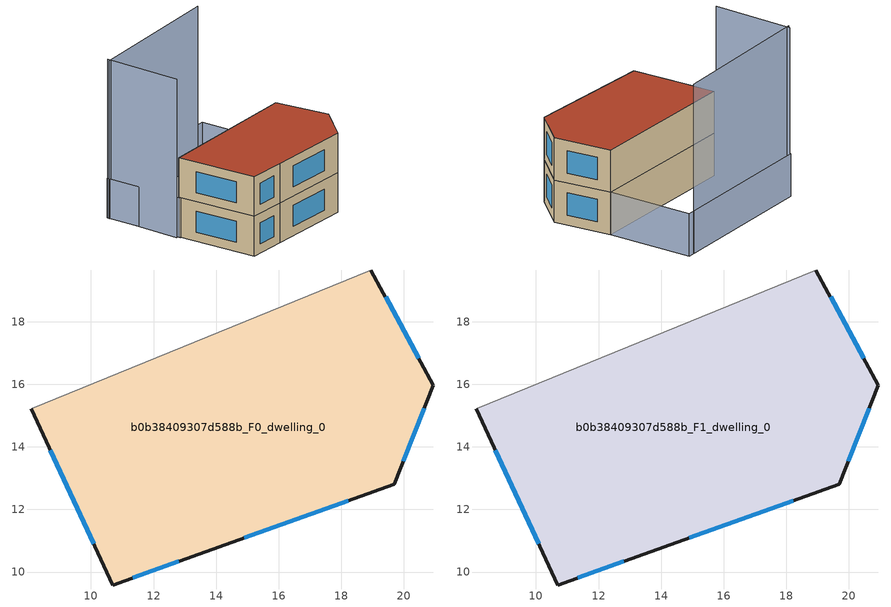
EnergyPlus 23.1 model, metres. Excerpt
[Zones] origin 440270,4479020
b0b38409307d588b_F0_dwelling_0
 floor ground (EU_floor_Construction): 18.95,19.66 20.95,15.98 19.69,12.8 13.44,10.57 10.69,9.59 8.09,15.21 z0
 wall outside (EU_wall_Construction): 8.09,15.21 10.69,9.59 13.44,10.57 19.69,12.8 20.95,15.98 18.95,19.66 z0:3
 wall adiabatic (EU_wall_Construction): 18.95,19.66 8.09,15.21 z0:3
 window (EU_Window_Construction): 8.7,13.9 10.08,10.9 / 20.48,16.84 19.42,18.79 / 19.98,13.54 20.65,15.23 / 14.9,11.1 18.23,12.28 / 11.34,9.82 12.8,10.34 z0.7:2.3
b0b38409307d588b_F1_dwelling_0
 floor to b0b38409307d588b_F0_dwelling_0 (EU_floor_Construction): 18.95,19.66 20.95,15.98 19.69,12.8 13.44,10.57 10.69,9.59 8.08,15.21 z3
 wall outside (EU_wall_Construction): 8.09,15.21 10.69,9.59 13.44,10.57 19.69,12.8 20.95,15.98 18.95,19.66 z3:6
 wall adiabatic (EU_wall_Construction): 18.95,19.66 8.09,15.21 z3:6
 window (EU_Window_Construction): 8.7,13.9 10.08,10.9 / 20.48,16.84 19.42,18.79 / 19.98,13.54 20.65,15.23 / 14.9,11.1 18.23,12.28 / 11.34,9.82 12.8,10.34 z3.7:5.3
 roof outside (EU_roof_Construction): 19.69,12.8 20.95,15.98 18.95,19.66 8.09,15.21 10.69,9.59 13.44,10.57 z6
shading: 5.78,20.75 7.9,15.18 / 16.02,25.14 5.69,20.45 z0:12; 5.68,20.71 16.51,25.35 / 16.51,25.35 18.95,19.66 / 18.95,19.66 8.12,15.01 / 8.12,15.01 5.68,20.71 z0:3
[Building]
EU S2 Campaign: North Axis=0; Terrain=City; Solar Distribution=FullExterior
[Site:Location]
Madrid: Latitude=40.5; Longitude=-3.5; Time Zone=1; Elevation=609
[SizingPeriod:WeatherFileDays]
AnnualSizingPeriod: Begin Month=1; Begin Day of Month=1; End Month=12; End Day of Month=31; Day of Week for Start Day=Monday; Use Weather File Daylight Saving Period=No; Use Weather File Rain and Snow Indicators=No
[MATERIAL]
EU_InternalMass_Material: Roughness=MediumRough; Thickness=0.1; Conductivity=1; Density=1800; Specific Heat=900; Thermal Absorptance=0.9; Solar Absorptance=0.7; Visible Absorptance=0.7
[MATERIAL:NOMASS] Roughness=MediumRough; Thermal Absorptance=0.9; Solar Absorptance=0.7; Visible Absorptance=0.7
Name | Thermal Resistance
EU_wall_NoMass | 0.419739
EU_roof_NoMass | 0.352165
EU_floor_NoMass | 0.608284
[WINDOWMATERIAL:SIMPLEGLAZINGSYSTEM]
EU_Window_SimpleGlazing: UFactor=4.8352; Solar Heat Gain Coefficient=0.85; Visible Transmittance=0.85
[CONSTRUCTION]
EU_wall_Construction: EU_wall_NoMass
EU_roof_Construction: EU_roof_NoMass
EU_floor_Construction: EU_floor_NoMass
EU_Window_Construction: EU_Window_SimpleGlazing
EU_InternalMass_Construction: EU_InternalMass_Material
[ZONE] Type=1; Multiplier=1; Ceiling Height=autocalculate; Volume=221.52; Floor Area=autocalculate; Part of Total Floor Area=Yes
b0b38409307d588b_F0_dwelling_0; b0b38409307d588b_F1_dwelling_0
[INTERNALMASS] Construction=EU_InternalMass_Construction; Surface Area=73.8402
Name | Zone or ZoneList
b0b38409307d588b_F0_dwelling_0_EU_InternalMass | b0b38409307d588b_F0_dwelling_0
b0b38409307d588b_F1_dwelling_0_EU_InternalMass | b0b38409307d588b_F1_dwelling_0
[OTHEREQUIPMENT] Fuel Type=Electricity; Design Level Calculation Method=Watts/Area; Power per Zone Floor Area=1; Fraction Latent=0; Fraction Radiant=0; Fraction Lost=0; Carbon Dioxide Generation Rate=0; EndUse Subcategory=EU_Step8_InternalGains
Name | Zone or ZoneList or Space or SpaceList | Schedule
EU_Step8_InternalGain_b0b38409307d588b_F0_dwelling_0_f000 | b0b38409307d588b_F0_dwelling_0 | EU_Step8_GainSchedule_b0b38409307d588b_F0_dwelling_0_f000
EU_Step8_InternalGain_b0b38409307d588b_F1_dwelling_0_f000 | b0b38409307d588b_F1_dwelling_0 | EU_Step8_GainSchedule_b0b38409307d588b_F1_dwelling_0_f000
[ZONEVENTILATION:DESIGNFLOWRATE] Schedule=EU_AlwaysOn; Design Flow Rate Calculation Method=AirChanges/Hour; Air Changes per Hour=0.703302; Ventilation Type=Natural; Fan Pressure Rise=0; Fan Total Efficiency=1; Constant Term Coefficient=1; Temperature Term Coefficient=0; Velocity Term Coefficient=0; Velocity Squared Term Coefficient=0; Minimum Indoor Temperature=-100; Maximum Indoor Temperature=100; Delta Temperature=-100; Minimum Outdoor Temperature=-100; Maximum Outdoor Temperature=100; Maximum Wind Speed=40
Name | Zone or ZoneList or Space or SpaceList
EU_ConstantAir_b0b38409307d588b_F0_dwelling_0 | b0b38409307d588b_F0_dwelling_0
EU_ConstantAir_b0b38409307d588b_F1_dwelling_0 | b0b38409307d588b_F1_dwelling_0
[HVACTEMPLATE:THERMOSTAT] Constant Heating Setpoint=20; Constant Cooling Setpoint=50
EU_HeatOnly_b0b38409307d588b_F0_dwelling_0; EU_HeatOnly_b0b38409307d588b_F1_dwelling_0
[HVACTEMPLATE:ZONE:IDEALLOADSAIRSYSTEM] System Availability Schedule=EU_AlwaysOn; Maximum Heating Supply Air Temperature=50; Minimum Cooling Supply Air Temperature=13; Maximum Heating Supply Air Humidity Ratio=0.0156; Minimum Cooling Supply Air Humidity Ratio=0.0077; Heating Limit=NoLimit; Cooling Limit=NoLimit; Heating Availability Schedule=EU_AlwaysOn; Cooling Availability Schedule=EU_CoolingOff; Dehumidification Control Type=ConstantSensibleHeatRatio; Cooling Sensible Heat Ratio=0.7; Dehumidification Setpoint=60; Humidification Control Type=None; Humidification Setpoint=30; Outdoor Air Method=None; Outdoor Air Flow Rate per Person=0.00944; Outdoor Air Flow Rate per Zone Floor Area=0; Outdoor Air Flow Rate per Zone=0; Demand Controlled Ventilation Type=None; Outdoor Air Economizer Type=NoEconomizer; Heat Recovery Type=None; Sensible Heat Recovery Effectiveness=0.7; Latent Heat Recovery Effectiveness=0.65
Name | Template Thermostat
b0b38409307d588b_F0_dwelling_0 | EU_HeatOnly_b0b38409307d588b_F0_dwelling_0
b0b38409307d588b_F1_dwelling_0 | EU_HeatOnly_b0b38409307d588b_F1_dwelling_0
[SIZING:ZONE] Zone Cooling Design Supply Air Temperature Input Method=SupplyAirTemperature; Zone Cooling Design Supply Air Temperature=13; Zone Heating Design Supply Air Temperature Input Method=SupplyAirTemperature; Zone Heating Design Supply Air Temperature=50; Zone Cooling Design Supply Air Humidity Ratio=0.008; Zone Heating Design Supply Air Humidity Ratio=0.008; Cooling Design Air Flow Method=DesignDay; Cooling Design Air Flow Rate=0; Cooling Minimum Air Flow per Zone Floor Area=0.000762; Cooling Minimum Air Flow=0; Cooling Minimum Air Flow Fraction=0.2; Heating Design Air Flow Method=DesignDay; Heating Design Air Flow Rate=0; Heating Maximum Air Flow per Zone Floor Area=0.002032; Heating Maximum Air Flow=0.141576; Heating Maximum Air Flow Fraction=0.3; Account for Dedicated Outdoor Air System=No; Dedicated Outdoor Air System Control Strategy=NeutralSupplyAir; Dedicated Outdoor Air Low Setpoint Temperature for Design=autosize; Dedicated Outdoor Air High Setpoint Temperature for Design=autosize; Zone Load Sizing Method=Sensible Load Only No Latent Load; Zone Latent Cooling Design Supply Air Humidity Ratio Input Method=HumidityRatioDifference; Zone Cooling Design Supply Air Humidity Ratio Difference=0.005; Zone Latent Heating Design Supply Air Humidity Ratio Input Method=HumidityRatioDifference; Zone Humidification Design Supply Air Humidity Ratio Difference=0.005
b0b38409307d588b_F0_dwelling_0; b0b38409307d588b_F1_dwelling_0
[SCHEDULE:CONSTANT]
Name | Hourly Value
EU_AlwaysOn | 1
EU_CoolingOff | 0
[SCHEDULE:FILE] Column Number=1; Rows to Skip at Top=0; Number of Hours of Data=8760; Column Separator=Comma; Interpolate to Timestep=No; Minutes per Item=60; Adjust Schedule for Daylight Savings=Yes
Name | File
EU_Step8_GainSchedule_b0b38409307d588b_F0_dwelling_0_f000 | ../../schedules/b0b38409307d588b/b0b38409307d588b_F0_dwelling_0_f000_gain.csv
EU_Step8_GainSchedule_b0b38409307d588b_F1_dwelling_0_f000 | ../../schedules/b0b38409307d588b/b0b38409307d588b_F1_dwelling_0_f000_gain.csv
